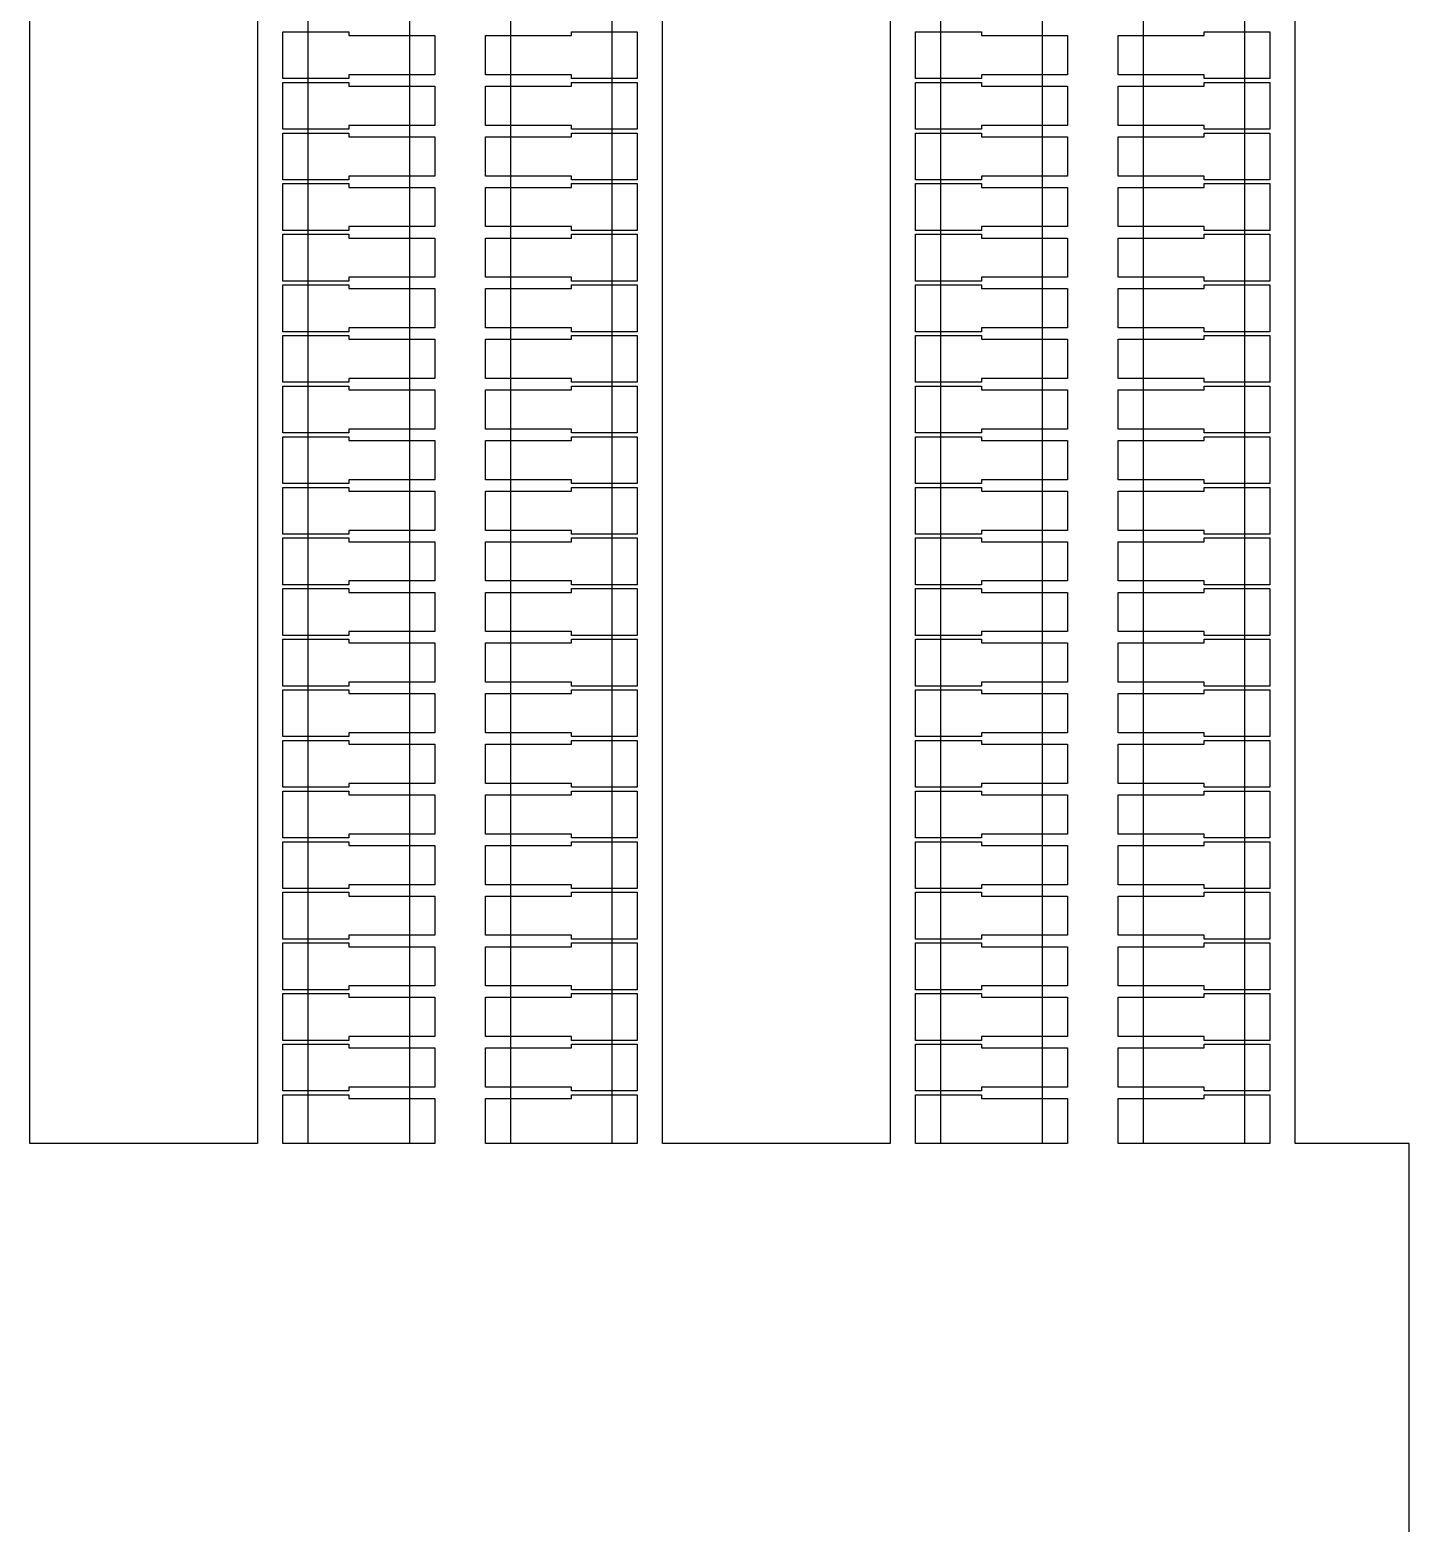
# Model space of a CAD drawing. Extents: x -38350 to 38650, y -35000 to 36000.
# Drawn here: x -29545 to -29000, y -1150 to -560 of the extents above; entities that cross this region are included whole.
import ezdxf

# ---------------------------------------------------------------- set-up
doc = ezdxf.new("R2010")
doc.units = 0
doc.header["$MEASUREMENT"] = 0
doc.layers.add('Layer1', color=10, linetype='Continuous')

msp = doc.modelspace()

# ---------------------------------------------------------------- linework, layer by layer
for p, q in [((-29545, -1000), (-29545, -19)), ((-29455, -19), (-29455, -1000)), ((-29295, -1000), (-29295, -19)), ((-29205, -19), (-29205, -1000)), ((-29045, -1000), (-29045, -19)), ((-29445, -579.25), (-29445, -560.75)), ((-29445, -560.75), (-29419, -560.75)), ((-29419, -560.75), (-29419, -562.25)), ((-29419, -562.25), (-29385, -562.25)), ((-29385, -562.25), (-29385, -577.75)), ((-29365, -577.75), (-29365, -562.25)), ((-29365, -562.25), (-29331, -562.25)), ((-29331, -562.25), (-29331, -560.75)), ((-29331, -560.75), (-29305, -560.75)), ((-29305, -560.75), (-29305, -579.25)), ((-29195, -579.25), (-29195, -560.75)), ((-29195, -560.75), (-29169, -560.75)), ((-29169, -560.75), (-29169, -562.25)), ((-29169, -562.25), (-29135, -562.25)), ((-29135, -562.25), (-29135, -577.75)), ((-29115, -577.75), (-29115, -562.25)), ((-29115, -562.25), (-29081, -562.25)), ((-29081, -562.25), (-29081, -560.75)), ((-29081, -560.75), (-29055, -560.75)), ((-29055, -560.75), (-29055, -579.25)), ((-29385, -577.75), (-29419, -577.75)), ((-29419, -577.75), (-29419, -579.25)), ((-29331, -577.75), (-29365, -577.75)), ((-29331, -579.25), (-29331, -577.75)), ((-29135, -577.75), (-29169, -577.75)), ((-29169, -577.75), (-29169, -579.25)), ((-29081, -577.75), (-29115, -577.75)), ((-29081, -579.25), (-29081, -577.75)), ((-29419, -579.25), (-29445, -579.25)), ((-29445, -599.25), (-29445, -580.75)), ((-29445, -580.75), (-29419, -580.75)), ((-29419, -580.75), (-29419, -582.25)), ((-29419, -582.25), (-29385, -582.25)), ((-29385, -582.25), (-29385, -597.75)), ((-29365, -597.75), (-29365, -582.25)), ((-29365, -582.25), (-29331, -582.25)), ((-29305, -579.25), (-29331, -579.25)), ((-29331, -582.25), (-29331, -580.75)), ((-29331, -580.75), (-29305, -580.75)), ((-29305, -580.75), (-29305, -599.25)), ((-29169, -579.25), (-29195, -579.25)), ((-29195, -599.25), (-29195, -580.75)), ((-29195, -580.75), (-29169, -580.75)), ((-29169, -580.75), (-29169, -582.25)), ((-29169, -582.25), (-29135, -582.25)), ((-29135, -582.25), (-29135, -597.75)), ((-29115, -597.75), (-29115, -582.25)), ((-29115, -582.25), (-29081, -582.25)), ((-29055, -579.25), (-29081, -579.25)), ((-29081, -582.25), (-29081, -580.75)), ((-29081, -580.75), (-29055, -580.75)), ((-29055, -580.75), (-29055, -599.25)), ((-29419, -599.25), (-29445, -599.25)), ((-29445, -619.25), (-29445, -600.75)), ((-29445, -600.75), (-29419, -600.75)), ((-29385, -597.75), (-29419, -597.75)), ((-29419, -597.75), (-29419, -599.25)), ((-29419, -600.75), (-29419, -602.25)), ((-29331, -597.75), (-29365, -597.75)), ((-29331, -599.25), (-29331, -597.75)), ((-29305, -599.25), (-29331, -599.25)), ((-29331, -602.25), (-29331, -600.75)), ((-29331, -600.75), (-29305, -600.75)), ((-29305, -600.75), (-29305, -619.25)), ((-29169, -599.25), (-29195, -599.25)), ((-29195, -619.25), (-29195, -600.75)), ((-29195, -600.75), (-29169, -600.75)), ((-29135, -597.75), (-29169, -597.75)), ((-29169, -597.75), (-29169, -599.25)), ((-29169, -600.75), (-29169, -602.25)), ((-29081, -597.75), (-29115, -597.75)), ((-29081, -599.25), (-29081, -597.75)), ((-29055, -599.25), (-29081, -599.25)), ((-29081, -602.25), (-29081, -600.75)), ((-29081, -600.75), (-29055, -600.75)), ((-29055, -600.75), (-29055, -619.25)), ((-29419, -602.25), (-29385, -602.25)), ((-29385, -602.25), (-29385, -617.75)), ((-29365, -617.75), (-29365, -602.25)), ((-29365, -602.25), (-29331, -602.25)), ((-29169, -602.25), (-29135, -602.25)), ((-29135, -602.25), (-29135, -617.75)), ((-29115, -617.75), (-29115, -602.25)), ((-29115, -602.25), (-29081, -602.25)), ((-29419, -619.25), (-29445, -619.25)), ((-29385, -617.75), (-29419, -617.75)), ((-29419, -617.75), (-29419, -619.25)), ((-29331, -617.75), (-29365, -617.75)), ((-29331, -619.25), (-29331, -617.75)), ((-29305, -619.25), (-29331, -619.25)), ((-29169, -619.25), (-29195, -619.25)), ((-29135, -617.75), (-29169, -617.75)), ((-29169, -617.75), (-29169, -619.25)), ((-29081, -617.75), (-29115, -617.75)), ((-29081, -619.25), (-29081, -617.75)), ((-29055, -619.25), (-29081, -619.25)), ((-29445, -639.25), (-29445, -620.75)), ((-29445, -620.75), (-29419, -620.75)), ((-29419, -620.75), (-29419, -622.25)), ((-29419, -622.25), (-29385, -622.25)), ((-29385, -622.25), (-29385, -637.75)), ((-29365, -637.75), (-29365, -622.25)), ((-29365, -622.25), (-29331, -622.25)), ((-29331, -622.25), (-29331, -620.75)), ((-29331, -620.75), (-29305, -620.75)), ((-29305, -620.75), (-29305, -639.25)), ((-29195, -639.25), (-29195, -620.75)), ((-29195, -620.75), (-29169, -620.75)), ((-29169, -620.75), (-29169, -622.25)), ((-29169, -622.25), (-29135, -622.25)), ((-29135, -622.25), (-29135, -637.75)), ((-29115, -637.75), (-29115, -622.25)), ((-29115, -622.25), (-29081, -622.25)), ((-29081, -622.25), (-29081, -620.75)), ((-29081, -620.75), (-29055, -620.75)), ((-29055, -620.75), (-29055, -639.25)), ((-29419, -639.25), (-29445, -639.25)), ((-29445, -659.25), (-29445, -640.75)), ((-29445, -640.75), (-29419, -640.75)), ((-29385, -637.75), (-29419, -637.75)), ((-29419, -637.75), (-29419, -639.25)), ((-29419, -640.75), (-29419, -642.25)), ((-29419, -642.25), (-29385, -642.25)), ((-29385, -642.25), (-29385, -657.75)), ((-29331, -637.75), (-29365, -637.75)), ((-29365, -657.75), (-29365, -642.25)), ((-29365, -642.25), (-29331, -642.25)), ((-29331, -639.25), (-29331, -637.75)), ((-29305, -639.25), (-29331, -639.25)), ((-29331, -642.25), (-29331, -640.75)), ((-29331, -640.75), (-29305, -640.75)), ((-29305, -640.75), (-29305, -659.25)), ((-29169, -639.25), (-29195, -639.25)), ((-29195, -659.25), (-29195, -640.75)), ((-29195, -640.75), (-29169, -640.75)), ((-29135, -637.75), (-29169, -637.75)), ((-29169, -637.75), (-29169, -639.25)), ((-29169, -640.75), (-29169, -642.25)), ((-29169, -642.25), (-29135, -642.25)), ((-29135, -642.25), (-29135, -657.75)), ((-29081, -637.75), (-29115, -637.75)), ((-29115, -657.75), (-29115, -642.25)), ((-29115, -642.25), (-29081, -642.25)), ((-29081, -639.25), (-29081, -637.75)), ((-29055, -639.25), (-29081, -639.25)), ((-29081, -642.25), (-29081, -640.75)), ((-29081, -640.75), (-29055, -640.75)), ((-29055, -640.75), (-29055, -659.25)), ((-29419, -659.25), (-29445, -659.25)), ((-29445, -679.25), (-29445, -660.75)), ((-29445, -660.75), (-29419, -660.75)), ((-29385, -657.75), (-29419, -657.75)), ((-29419, -657.75), (-29419, -659.25)), ((-29419, -660.75), (-29419, -662.25)), ((-29331, -657.75), (-29365, -657.75)), ((-29331, -659.25), (-29331, -657.75)), ((-29305, -659.25), (-29331, -659.25)), ((-29331, -662.25), (-29331, -660.75)), ((-29331, -660.75), (-29305, -660.75)), ((-29305, -660.75), (-29305, -679.25)), ((-29169, -659.25), (-29195, -659.25)), ((-29195, -679.25), (-29195, -660.75)), ((-29195, -660.75), (-29169, -660.75)), ((-29135, -657.75), (-29169, -657.75)), ((-29169, -657.75), (-29169, -659.25)), ((-29169, -660.75), (-29169, -662.25)), ((-29081, -657.75), (-29115, -657.75)), ((-29081, -659.25), (-29081, -657.75)), ((-29055, -659.25), (-29081, -659.25)), ((-29081, -662.25), (-29081, -660.75)), ((-29081, -660.75), (-29055, -660.75)), ((-29055, -660.75), (-29055, -679.25)), ((-29419, -662.25), (-29385, -662.25)), ((-29385, -662.25), (-29385, -677.75)), ((-29365, -677.75), (-29365, -662.25)), ((-29365, -662.25), (-29331, -662.25)), ((-29169, -662.25), (-29135, -662.25)), ((-29135, -662.25), (-29135, -677.75)), ((-29115, -677.75), (-29115, -662.25)), ((-29115, -662.25), (-29081, -662.25)), ((-29385, -677.75), (-29419, -677.75)), ((-29419, -677.75), (-29419, -679.25)), ((-29331, -677.75), (-29365, -677.75)), ((-29331, -679.25), (-29331, -677.75)), ((-29135, -677.75), (-29169, -677.75)), ((-29169, -677.75), (-29169, -679.25)), ((-29081, -677.75), (-29115, -677.75)), ((-29081, -679.25), (-29081, -677.75)), ((-29419, -679.25), (-29445, -679.25)), ((-29445, -699.25), (-29445, -680.75)), ((-29445, -680.75), (-29419, -680.75)), ((-29419, -680.75), (-29419, -682.25)), ((-29419, -682.25), (-29385, -682.25)), ((-29385, -682.25), (-29385, -697.75)), ((-29365, -697.75), (-29365, -682.25)), ((-29365, -682.25), (-29331, -682.25)), ((-29305, -679.25), (-29331, -679.25)), ((-29331, -682.25), (-29331, -680.75)), ((-29331, -680.75), (-29305, -680.75)), ((-29305, -680.75), (-29305, -699.25)), ((-29169, -679.25), (-29195, -679.25)), ((-29195, -699.25), (-29195, -680.75)), ((-29195, -680.75), (-29169, -680.75)), ((-29169, -680.75), (-29169, -682.25)), ((-29169, -682.25), (-29135, -682.25)), ((-29135, -682.25), (-29135, -697.75)), ((-29115, -697.75), (-29115, -682.25)), ((-29115, -682.25), (-29081, -682.25)), ((-29055, -679.25), (-29081, -679.25)), ((-29081, -682.25), (-29081, -680.75)), ((-29081, -680.75), (-29055, -680.75)), ((-29055, -680.75), (-29055, -699.25)), ((-29419, -699.25), (-29445, -699.25)), ((-29445, -719.25), (-29445, -700.75)), ((-29445, -700.75), (-29419, -700.75)), ((-29385, -697.75), (-29419, -697.75)), ((-29419, -697.75), (-29419, -699.25)), ((-29419, -700.75), (-29419, -702.25)), ((-29331, -697.75), (-29365, -697.75)), ((-29331, -699.25), (-29331, -697.75)), ((-29305, -699.25), (-29331, -699.25)), ((-29331, -702.25), (-29331, -700.75)), ((-29331, -700.75), (-29305, -700.75)), ((-29305, -700.75), (-29305, -719.25)), ((-29169, -699.25), (-29195, -699.25)), ((-29195, -719.25), (-29195, -700.75)), ((-29195, -700.75), (-29169, -700.75)), ((-29135, -697.75), (-29169, -697.75)), ((-29169, -697.75), (-29169, -699.25)), ((-29169, -700.75), (-29169, -702.25)), ((-29081, -697.75), (-29115, -697.75)), ((-29081, -699.25), (-29081, -697.75)), ((-29055, -699.25), (-29081, -699.25)), ((-29081, -702.25), (-29081, -700.75)), ((-29081, -700.75), (-29055, -700.75)), ((-29055, -700.75), (-29055, -719.25)), ((-29419, -702.25), (-29385, -702.25)), ((-29385, -702.25), (-29385, -717.75)), ((-29365, -717.75), (-29365, -702.25)), ((-29365, -702.25), (-29331, -702.25)), ((-29169, -702.25), (-29135, -702.25)), ((-29135, -702.25), (-29135, -717.75)), ((-29115, -717.75), (-29115, -702.25)), ((-29115, -702.25), (-29081, -702.25)), ((-29419, -719.25), (-29445, -719.25)), ((-29385, -717.75), (-29419, -717.75)), ((-29419, -717.75), (-29419, -719.25)), ((-29331, -717.75), (-29365, -717.75)), ((-29331, -719.25), (-29331, -717.75)), ((-29305, -719.25), (-29331, -719.25)), ((-29169, -719.25), (-29195, -719.25)), ((-29135, -717.75), (-29169, -717.75)), ((-29169, -717.75), (-29169, -719.25)), ((-29081, -717.75), (-29115, -717.75)), ((-29081, -719.25), (-29081, -717.75)), ((-29055, -719.25), (-29081, -719.25)), ((-29445, -739.25), (-29445, -720.75)), ((-29445, -720.75), (-29419, -720.75)), ((-29419, -720.75), (-29419, -722.25)), ((-29419, -722.25), (-29385, -722.25)), ((-29385, -722.25), (-29385, -737.75)), ((-29365, -737.75), (-29365, -722.25)), ((-29365, -722.25), (-29331, -722.25)), ((-29331, -722.25), (-29331, -720.75)), ((-29331, -720.75), (-29305, -720.75)), ((-29305, -720.75), (-29305, -739.25)), ((-29195, -739.25), (-29195, -720.75)), ((-29195, -720.75), (-29169, -720.75)), ((-29169, -720.75), (-29169, -722.25)), ((-29169, -722.25), (-29135, -722.25)), ((-29135, -722.25), (-29135, -737.75)), ((-29115, -737.75), (-29115, -722.25)), ((-29115, -722.25), (-29081, -722.25)), ((-29081, -722.25), (-29081, -720.75)), ((-29081, -720.75), (-29055, -720.75)), ((-29055, -720.75), (-29055, -739.25)), ((-29419, -739.25), (-29445, -739.25)), ((-29445, -759.25), (-29445, -740.75)), ((-29445, -740.75), (-29419, -740.75)), ((-29385, -737.75), (-29419, -737.75)), ((-29419, -737.75), (-29419, -739.25)), ((-29419, -740.75), (-29419, -742.25)), ((-29419, -742.25), (-29385, -742.25)), ((-29385, -742.25), (-29385, -757.75)), ((-29331, -737.75), (-29365, -737.75)), ((-29365, -757.75), (-29365, -742.25)), ((-29365, -742.25), (-29331, -742.25)), ((-29331, -739.25), (-29331, -737.75)), ((-29305, -739.25), (-29331, -739.25)), ((-29331, -742.25), (-29331, -740.75)), ((-29331, -740.75), (-29305, -740.75)), ((-29305, -740.75), (-29305, -759.25)), ((-29169, -739.25), (-29195, -739.25)), ((-29195, -759.25), (-29195, -740.75)), ((-29195, -740.75), (-29169, -740.75)), ((-29135, -737.75), (-29169, -737.75)), ((-29169, -737.75), (-29169, -739.25)), ((-29169, -740.75), (-29169, -742.25)), ((-29169, -742.25), (-29135, -742.25)), ((-29135, -742.25), (-29135, -757.75)), ((-29081, -737.75), (-29115, -737.75)), ((-29115, -757.75), (-29115, -742.25)), ((-29115, -742.25), (-29081, -742.25)), ((-29081, -739.25), (-29081, -737.75)), ((-29055, -739.25), (-29081, -739.25)), ((-29081, -742.25), (-29081, -740.75)), ((-29081, -740.75), (-29055, -740.75)), ((-29055, -740.75), (-29055, -759.25)), ((-29419, -759.25), (-29445, -759.25)), ((-29445, -779.25), (-29445, -760.75)), ((-29445, -760.75), (-29419, -760.75)), ((-29385, -757.75), (-29419, -757.75)), ((-29419, -757.75), (-29419, -759.25)), ((-29419, -760.75), (-29419, -762.25)), ((-29331, -757.75), (-29365, -757.75)), ((-29331, -759.25), (-29331, -757.75)), ((-29305, -759.25), (-29331, -759.25)), ((-29331, -762.25), (-29331, -760.75)), ((-29331, -760.75), (-29305, -760.75)), ((-29305, -760.75), (-29305, -779.25)), ((-29169, -759.25), (-29195, -759.25)), ((-29195, -779.25), (-29195, -760.75)), ((-29195, -760.75), (-29169, -760.75)), ((-29135, -757.75), (-29169, -757.75)), ((-29169, -757.75), (-29169, -759.25)), ((-29169, -760.75), (-29169, -762.25)), ((-29081, -757.75), (-29115, -757.75)), ((-29081, -759.25), (-29081, -757.75)), ((-29055, -759.25), (-29081, -759.25)), ((-29081, -762.25), (-29081, -760.75)), ((-29081, -760.75), (-29055, -760.75)), ((-29055, -760.75), (-29055, -779.25)), ((-29419, -762.25), (-29385, -762.25)), ((-29385, -762.25), (-29385, -777.75)), ((-29365, -777.75), (-29365, -762.25)), ((-29365, -762.25), (-29331, -762.25)), ((-29169, -762.25), (-29135, -762.25)), ((-29135, -762.25), (-29135, -777.75)), ((-29115, -777.75), (-29115, -762.25)), ((-29115, -762.25), (-29081, -762.25)), ((-29385, -777.75), (-29419, -777.75)), ((-29419, -777.75), (-29419, -779.25)), ((-29331, -777.75), (-29365, -777.75)), ((-29331, -779.25), (-29331, -777.75)), ((-29135, -777.75), (-29169, -777.75)), ((-29169, -777.75), (-29169, -779.25)), ((-29081, -777.75), (-29115, -777.75)), ((-29081, -779.25), (-29081, -777.75)), ((-29419, -779.25), (-29445, -779.25)), ((-29445, -799.25), (-29445, -780.75)), ((-29445, -780.75), (-29419, -780.75)), ((-29419, -780.75), (-29419, -782.25)), ((-29419, -782.25), (-29385, -782.25)), ((-29385, -782.25), (-29385, -797.75)), ((-29365, -797.75), (-29365, -782.25)), ((-29365, -782.25), (-29331, -782.25)), ((-29305, -779.25), (-29331, -779.25)), ((-29331, -782.25), (-29331, -780.75)), ((-29331, -780.75), (-29305, -780.75)), ((-29305, -780.75), (-29305, -799.25)), ((-29169, -779.25), (-29195, -779.25)), ((-29195, -799.25), (-29195, -780.75)), ((-29195, -780.75), (-29169, -780.75)), ((-29169, -780.75), (-29169, -782.25)), ((-29169, -782.25), (-29135, -782.25)), ((-29135, -782.25), (-29135, -797.75)), ((-29115, -797.75), (-29115, -782.25)), ((-29115, -782.25), (-29081, -782.25)), ((-29055, -779.25), (-29081, -779.25)), ((-29081, -782.25), (-29081, -780.75)), ((-29081, -780.75), (-29055, -780.75)), ((-29055, -780.75), (-29055, -799.25)), ((-29419, -799.25), (-29445, -799.25)), ((-29445, -819.25), (-29445, -800.75)), ((-29445, -800.75), (-29419, -800.75)), ((-29385, -797.75), (-29419, -797.75)), ((-29419, -797.75), (-29419, -799.25)), ((-29419, -800.75), (-29419, -802.25)), ((-29419, -802.25), (-29385, -802.25)), ((-29385, -802.25), (-29385, -817.75)), ((-29331, -797.75), (-29365, -797.75)), ((-29365, -817.75), (-29365, -802.25)), ((-29365, -802.25), (-29331, -802.25)), ((-29331, -799.25), (-29331, -797.75)), ((-29305, -799.25), (-29331, -799.25)), ((-29331, -802.25), (-29331, -800.75)), ((-29331, -800.75), (-29305, -800.75)), ((-29305, -800.75), (-29305, -819.25)), ((-29169, -799.25), (-29195, -799.25)), ((-29195, -819.25), (-29195, -800.75)), ((-29195, -800.75), (-29169, -800.75)), ((-29135, -797.75), (-29169, -797.75)), ((-29169, -797.75), (-29169, -799.25)), ((-29169, -800.75), (-29169, -802.25)), ((-29169, -802.25), (-29135, -802.25)), ((-29135, -802.25), (-29135, -817.75)), ((-29081, -797.75), (-29115, -797.75)), ((-29115, -817.75), (-29115, -802.25)), ((-29115, -802.25), (-29081, -802.25)), ((-29081, -799.25), (-29081, -797.75)), ((-29055, -799.25), (-29081, -799.25)), ((-29081, -802.25), (-29081, -800.75)), ((-29081, -800.75), (-29055, -800.75)), ((-29055, -800.75), (-29055, -819.25)), ((-29419, -819.25), (-29445, -819.25)), ((-29385, -817.75), (-29419, -817.75)), ((-29419, -817.75), (-29419, -819.25)), ((-29331, -817.75), (-29365, -817.75)), ((-29331, -819.25), (-29331, -817.75)), ((-29305, -819.25), (-29331, -819.25)), ((-29169, -819.25), (-29195, -819.25)), ((-29135, -817.75), (-29169, -817.75)), ((-29169, -817.75), (-29169, -819.25)), ((-29081, -817.75), (-29115, -817.75)), ((-29081, -819.25), (-29081, -817.75)), ((-29055, -819.25), (-29081, -819.25)), ((-29445, -839.25), (-29445, -820.75)), ((-29445, -820.75), (-29419, -820.75)), ((-29419, -820.75), (-29419, -822.25)), ((-29419, -822.25), (-29385, -822.25)), ((-29385, -822.25), (-29385, -837.75)), ((-29365, -837.75), (-29365, -822.25)), ((-29365, -822.25), (-29331, -822.25)), ((-29331, -822.25), (-29331, -820.75)), ((-29331, -820.75), (-29305, -820.75)), ((-29305, -820.75), (-29305, -839.25)), ((-29195, -839.25), (-29195, -820.75)), ((-29195, -820.75), (-29169, -820.75)), ((-29169, -820.75), (-29169, -822.25)), ((-29169, -822.25), (-29135, -822.25)), ((-29135, -822.25), (-29135, -837.75)), ((-29115, -837.75), (-29115, -822.25)), ((-29115, -822.25), (-29081, -822.25)), ((-29081, -822.25), (-29081, -820.75)), ((-29081, -820.75), (-29055, -820.75)), ((-29055, -820.75), (-29055, -839.25)), ((-29385, -837.75), (-29419, -837.75)), ((-29419, -837.75), (-29419, -839.25)), ((-29331, -837.75), (-29365, -837.75)), ((-29331, -839.25), (-29331, -837.75)), ((-29135, -837.75), (-29169, -837.75)), ((-29169, -837.75), (-29169, -839.25)), ((-29081, -837.75), (-29115, -837.75)), ((-29081, -839.25), (-29081, -837.75)), ((-29419, -839.25), (-29445, -839.25)), ((-29445, -859.25), (-29445, -840.75)), ((-29445, -840.75), (-29419, -840.75)), ((-29419, -840.75), (-29419, -842.25)), ((-29419, -842.25), (-29385, -842.25)), ((-29385, -842.25), (-29385, -857.75)), ((-29365, -857.75), (-29365, -842.25)), ((-29365, -842.25), (-29331, -842.25)), ((-29305, -839.25), (-29331, -839.25)), ((-29331, -842.25), (-29331, -840.75)), ((-29331, -840.75), (-29305, -840.75)), ((-29305, -840.75), (-29305, -859.25)), ((-29169, -839.25), (-29195, -839.25)), ((-29195, -859.25), (-29195, -840.75)), ((-29195, -840.75), (-29169, -840.75)), ((-29169, -840.75), (-29169, -842.25)), ((-29169, -842.25), (-29135, -842.25)), ((-29135, -842.25), (-29135, -857.75)), ((-29115, -857.75), (-29115, -842.25)), ((-29115, -842.25), (-29081, -842.25)), ((-29055, -839.25), (-29081, -839.25)), ((-29081, -842.25), (-29081, -840.75)), ((-29081, -840.75), (-29055, -840.75)), ((-29055, -840.75), (-29055, -859.25)), ((-29419, -859.25), (-29445, -859.25)), ((-29445, -879.25), (-29445, -860.75)), ((-29445, -860.75), (-29419, -860.75)), ((-29385, -857.75), (-29419, -857.75)), ((-29419, -857.75), (-29419, -859.25)), ((-29419, -860.75), (-29419, -862.25)), ((-29331, -857.75), (-29365, -857.75)), ((-29331, -859.25), (-29331, -857.75)), ((-29305, -859.25), (-29331, -859.25)), ((-29331, -862.25), (-29331, -860.75)), ((-29331, -860.75), (-29305, -860.75)), ((-29305, -860.75), (-29305, -879.25)), ((-29169, -859.25), (-29195, -859.25)), ((-29195, -879.25), (-29195, -860.75)), ((-29195, -860.75), (-29169, -860.75)), ((-29135, -857.75), (-29169, -857.75)), ((-29169, -857.75), (-29169, -859.25)), ((-29169, -860.75), (-29169, -862.25)), ((-29081, -857.75), (-29115, -857.75)), ((-29081, -859.25), (-29081, -857.75)), ((-29055, -859.25), (-29081, -859.25)), ((-29081, -862.25), (-29081, -860.75)), ((-29081, -860.75), (-29055, -860.75)), ((-29055, -860.75), (-29055, -879.25)), ((-29419, -862.25), (-29385, -862.25)), ((-29385, -862.25), (-29385, -877.75)), ((-29365, -877.75), (-29365, -862.25)), ((-29365, -862.25), (-29331, -862.25)), ((-29169, -862.25), (-29135, -862.25)), ((-29135, -862.25), (-29135, -877.75)), ((-29115, -877.75), (-29115, -862.25)), ((-29115, -862.25), (-29081, -862.25)), ((-29385, -877.75), (-29419, -877.75)), ((-29419, -877.75), (-29419, -879.25)), ((-29331, -877.75), (-29365, -877.75)), ((-29331, -879.25), (-29331, -877.75)), ((-29135, -877.75), (-29169, -877.75)), ((-29169, -877.75), (-29169, -879.25)), ((-29081, -877.75), (-29115, -877.75)), ((-29081, -879.25), (-29081, -877.75)), ((-29419, -879.25), (-29445, -879.25)), ((-29445, -899.25), (-29445, -880.75)), ((-29445, -880.75), (-29419, -880.75)), ((-29419, -880.75), (-29419, -882.25)), ((-29419, -882.25), (-29385, -882.25)), ((-29385, -882.25), (-29385, -897.75)), ((-29365, -897.75), (-29365, -882.25)), ((-29365, -882.25), (-29331, -882.25)), ((-29305, -879.25), (-29331, -879.25)), ((-29331, -882.25), (-29331, -880.75)), ((-29331, -880.75), (-29305, -880.75)), ((-29305, -880.75), (-29305, -899.25)), ((-29169, -879.25), (-29195, -879.25)), ((-29195, -899.25), (-29195, -880.75)), ((-29195, -880.75), (-29169, -880.75)), ((-29169, -880.75), (-29169, -882.25)), ((-29169, -882.25), (-29135, -882.25)), ((-29135, -882.25), (-29135, -897.75)), ((-29115, -897.75), (-29115, -882.25)), ((-29115, -882.25), (-29081, -882.25)), ((-29055, -879.25), (-29081, -879.25)), ((-29081, -882.25), (-29081, -880.75)), ((-29081, -880.75), (-29055, -880.75)), ((-29055, -880.75), (-29055, -899.25)), ((-29419, -899.25), (-29445, -899.25)), ((-29445, -919.25), (-29445, -900.75)), ((-29445, -900.75), (-29419, -900.75)), ((-29385, -897.75), (-29419, -897.75)), ((-29419, -897.75), (-29419, -899.25)), ((-29419, -900.75), (-29419, -902.25)), ((-29419, -902.25), (-29385, -902.25)), ((-29385, -902.25), (-29385, -917.75)), ((-29331, -897.75), (-29365, -897.75)), ((-29365, -917.75), (-29365, -902.25)), ((-29365, -902.25), (-29331, -902.25)), ((-29331, -899.25), (-29331, -897.75)), ((-29305, -899.25), (-29331, -899.25)), ((-29331, -902.25), (-29331, -900.75)), ((-29331, -900.75), (-29305, -900.75)), ((-29305, -900.75), (-29305, -919.25)), ((-29169, -899.25), (-29195, -899.25)), ((-29195, -919.25), (-29195, -900.75)), ((-29195, -900.75), (-29169, -900.75)), ((-29135, -897.75), (-29169, -897.75)), ((-29169, -897.75), (-29169, -899.25)), ((-29169, -900.75), (-29169, -902.25)), ((-29169, -902.25), (-29135, -902.25)), ((-29135, -902.25), (-29135, -917.75)), ((-29081, -897.75), (-29115, -897.75)), ((-29115, -917.75), (-29115, -902.25)), ((-29115, -902.25), (-29081, -902.25)), ((-29081, -899.25), (-29081, -897.75)), ((-29055, -899.25), (-29081, -899.25)), ((-29081, -902.25), (-29081, -900.75)), ((-29081, -900.75), (-29055, -900.75)), ((-29055, -900.75), (-29055, -919.25)), ((-29419, -919.25), (-29445, -919.25)), ((-29385, -917.75), (-29419, -917.75)), ((-29419, -917.75), (-29419, -919.25)), ((-29331, -917.75), (-29365, -917.75)), ((-29331, -919.25), (-29331, -917.75)), ((-29305, -919.25), (-29331, -919.25)), ((-29169, -919.25), (-29195, -919.25)), ((-29135, -917.75), (-29169, -917.75)), ((-29169, -917.75), (-29169, -919.25)), ((-29081, -917.75), (-29115, -917.75)), ((-29081, -919.25), (-29081, -917.75)), ((-29055, -919.25), (-29081, -919.25)), ((-29445, -939.25), (-29445, -920.75)), ((-29445, -920.75), (-29419, -920.75)), ((-29419, -920.75), (-29419, -922.25)), ((-29419, -922.25), (-29385, -922.25)), ((-29385, -922.25), (-29385, -937.75)), ((-29365, -937.75), (-29365, -922.25)), ((-29365, -922.25), (-29331, -922.25)), ((-29331, -922.25), (-29331, -920.75)), ((-29331, -920.75), (-29305, -920.75)), ((-29305, -920.75), (-29305, -939.25)), ((-29195, -939.25), (-29195, -920.75)), ((-29195, -920.75), (-29169, -920.75)), ((-29169, -920.75), (-29169, -922.25)), ((-29169, -922.25), (-29135, -922.25)), ((-29135, -922.25), (-29135, -937.75)), ((-29115, -937.75), (-29115, -922.25)), ((-29115, -922.25), (-29081, -922.25)), ((-29081, -922.25), (-29081, -920.75)), ((-29081, -920.75), (-29055, -920.75)), ((-29055, -920.75), (-29055, -939.25)), ((-29385, -937.75), (-29419, -937.75)), ((-29419, -937.75), (-29419, -939.25)), ((-29331, -937.75), (-29365, -937.75)), ((-29331, -939.25), (-29331, -937.75)), ((-29135, -937.75), (-29169, -937.75)), ((-29169, -937.75), (-29169, -939.25)), ((-29081, -937.75), (-29115, -937.75)), ((-29081, -939.25), (-29081, -937.75)), ((-29419, -939.25), (-29445, -939.25)), ((-29445, -959.25), (-29445, -940.75)), ((-29445, -940.75), (-29419, -940.75)), ((-29419, -940.75), (-29419, -942.25)), ((-29419, -942.25), (-29385, -942.25)), ((-29385, -942.25), (-29385, -957.75)), ((-29365, -957.75), (-29365, -942.25)), ((-29365, -942.25), (-29331, -942.25)), ((-29305, -939.25), (-29331, -939.25)), ((-29331, -942.25), (-29331, -940.75)), ((-29331, -940.75), (-29305, -940.75)), ((-29305, -940.75), (-29305, -959.25)), ((-29169, -939.25), (-29195, -939.25)), ((-29195, -959.25), (-29195, -940.75)), ((-29195, -940.75), (-29169, -940.75)), ((-29169, -940.75), (-29169, -942.25)), ((-29169, -942.25), (-29135, -942.25)), ((-29135, -942.25), (-29135, -957.75)), ((-29115, -957.75), (-29115, -942.25)), ((-29115, -942.25), (-29081, -942.25)), ((-29055, -939.25), (-29081, -939.25)), ((-29081, -942.25), (-29081, -940.75)), ((-29081, -940.75), (-29055, -940.75)), ((-29055, -940.75), (-29055, -959.25)), ((-29419, -959.25), (-29445, -959.25)), ((-29445, -979.25), (-29445, -960.75)), ((-29445, -960.75), (-29419, -960.75)), ((-29385, -957.75), (-29419, -957.75)), ((-29419, -957.75), (-29419, -959.25)), ((-29419, -960.75), (-29419, -962.25)), ((-29331, -957.75), (-29365, -957.75)), ((-29331, -959.25), (-29331, -957.75)), ((-29305, -959.25), (-29331, -959.25)), ((-29331, -962.25), (-29331, -960.75)), ((-29331, -960.75), (-29305, -960.75)), ((-29305, -960.75), (-29305, -979.25)), ((-29169, -959.25), (-29195, -959.25)), ((-29195, -979.25), (-29195, -960.75)), ((-29195, -960.75), (-29169, -960.75)), ((-29135, -957.75), (-29169, -957.75)), ((-29169, -957.75), (-29169, -959.25)), ((-29169, -960.75), (-29169, -962.25)), ((-29081, -957.75), (-29115, -957.75)), ((-29081, -959.25), (-29081, -957.75)), ((-29055, -959.25), (-29081, -959.25)), ((-29081, -962.25), (-29081, -960.75)), ((-29081, -960.75), (-29055, -960.75)), ((-29055, -960.75), (-29055, -979.25)), ((-29419, -962.25), (-29385, -962.25)), ((-29385, -962.25), (-29385, -977.75)), ((-29365, -977.75), (-29365, -962.25)), ((-29365, -962.25), (-29331, -962.25)), ((-29169, -962.25), (-29135, -962.25)), ((-29135, -962.25), (-29135, -977.75)), ((-29115, -977.75), (-29115, -962.25)), ((-29115, -962.25), (-29081, -962.25)), ((-29419, -979.25), (-29445, -979.25)), ((-29385, -977.75), (-29419, -977.75)), ((-29419, -977.75), (-29419, -979.25)), ((-29331, -977.75), (-29365, -977.75)), ((-29331, -979.25), (-29331, -977.75)), ((-29305, -979.25), (-29331, -979.25)), ((-29169, -979.25), (-29195, -979.25)), ((-29135, -977.75), (-29169, -977.75)), ((-29169, -977.75), (-29169, -979.25)), ((-29081, -977.75), (-29115, -977.75)), ((-29081, -979.25), (-29081, -977.75)), ((-29055, -979.25), (-29081, -979.25)), ((-29445, -1000), (-29445, -980.75)), ((-29445, -980.75), (-29419, -980.75)), ((-29419, -980.75), (-29419, -982.25)), ((-29419, -982.25), (-29385, -982.25)), ((-29385, -982.25), (-29385, -1000)), ((-29365, -1000), (-29365, -982.25)), ((-29365, -982.25), (-29331, -982.25)), ((-29331, -982.25), (-29331, -980.75)), ((-29331, -980.75), (-29305, -980.75)), ((-29305, -980.75), (-29305, -1000)), ((-29195, -1000), (-29195, -980.75)), ((-29195, -980.75), (-29169, -980.75)), ((-29169, -980.75), (-29169, -982.25)), ((-29169, -982.25), (-29135, -982.25)), ((-29135, -982.25), (-29135, -1000)), ((-29115, -1000), (-29115, -982.25)), ((-29115, -982.25), (-29081, -982.25)), ((-29081, -982.25), (-29081, -980.75)), ((-29081, -980.75), (-29055, -980.75)), ((-29055, -980.75), (-29055, -1000)), ((-29455, -1000), (-29545, -1000)), ((-29385, -1000), (-29445, -1000)), ((-29305, -1000), (-29365, -1000)), ((-29205, -1000), (-29295, -1000)), ((-29135, -1000), (-29195, -1000)), ((-29055, -1000), (-29115, -1000)), ((-29000, -1000), (-29045, -1000)), ((-29000, -8000), (-29000, -1000))]:
    msp.add_line(p, q)
at = {"layer": 'Layer1'}
for p, q in [((-29395, 0), (-29395, -1000)), ((-29355, -1000), (-29355, 0)), ((-29145, 0), (-29145, -1000)), ((-29105, -1000), (-29105, 0)), ((-29545, -1000), (-29545, -19)), ((-29455, -19), (-29455, -1000)), ((-29435, -1000), (-29435, -19)), ((-29315, -19), (-29315, -1000)), ((-29295, -1000), (-29295, -19)), ((-29205, -19), (-29205, -1000)), ((-29185, -1000), (-29185, -19)), ((-29065, -19), (-29065, -1000)), ((-29045, -1000), (-29045, -19)), ((-29455, -1000), (-29545, -1000)), ((-29395, -1000), (-29435, -1000)), ((-29315, -1000), (-29355, -1000)), ((-29205, -1000), (-29295, -1000)), ((-29145, -1000), (-29185, -1000)), ((-29065, -1000), (-29105, -1000)), ((-29000, -1000), (-29045, -1000)), ((-29000, -8000), (-29000, -1000))]:
    msp.add_line(p, q, dxfattribs=at)

doc.saveas('drawing.dxf')
